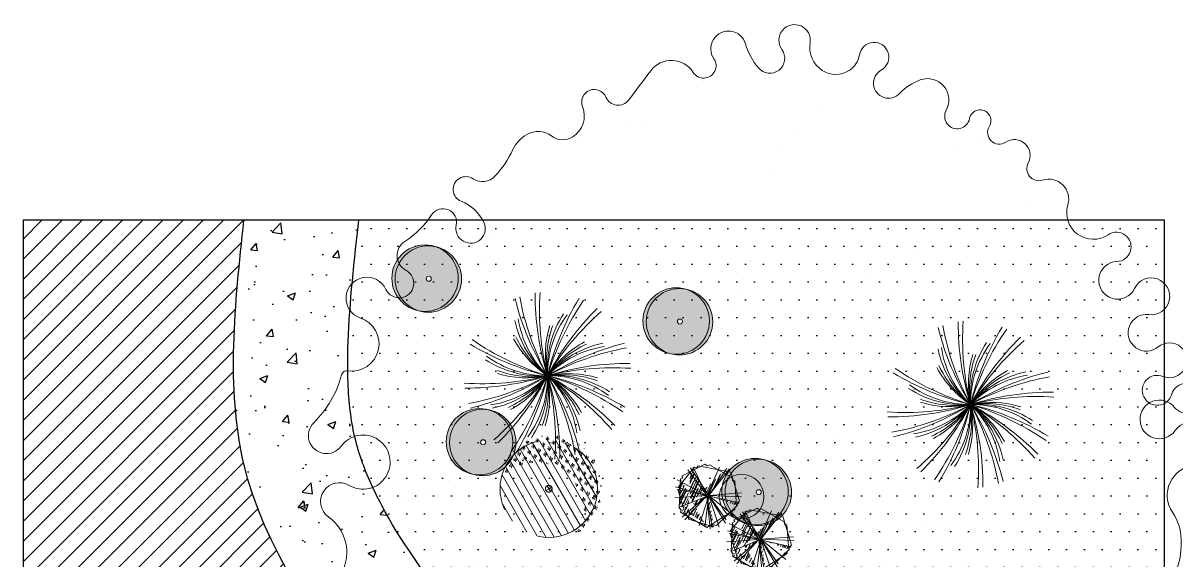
# Model space of a CAD drawing. Header units: metres. Extents: x 16.9 to 32.2, y 6.4 to 18.1.
# Drawn here: x 16.91 to 27.02, y 13.38 to 18.1 of the extents above; entities that cross this region are included whole.
import ezdxf

# ---------------------------------------------------------------- set-up
doc = ezdxf.new("R2010")
doc.units = ezdxf.units.M
doc.header["$MEASUREMENT"] = 0
doc.linetypes.add('ARBOLADO$0$DASHED2', pattern=[0.375, 0.25, -0.125])
doc.layers.add('AG-TRANSPORT', color=8, linetype='Continuous')
doc.layers.add('vegetacion Canteros', color=253, linetype='Continuous')
doc.layers.add('Bloques vegetacion', color=7, linetype='Continuous', lineweight=5)

# ---------------------------------------------------------------- blocks, each defined once
blk = doc.blocks.new('Dietes')
at = {"lineweight": 5, "true_color": 0x7aafdf, "transparency": 33554470}
h = blk.add_hatch(color=143, dxfattribs=at)
h.dxf.hatch_style = 1
h.paths.add_polyline_path([(3736.323698699305, 1738.947054372236, 0.1926021917115837), (3736.193881286404, 1739.271561991844, 0.6407423781386092), (3735.417209508052, 1738.914313448745, 0.1926021917115836), (3735.547026920954, 1738.589805829137, 0.6407423781386095)])
h.paths.add_polyline_path([(3735.810767306868, 1738.947054372236, -1), (3735.881830401901, 1738.947054372236, -1)], flags=16)
h.paths.add_polyline_path([(3736.358206198296, 1738.914313448745, 0.2189604088053874), (3736.193881286404, 1739.271561991844, -0.1926021917116814), (3736.323698699305, 1738.947054372236, -0.6407423781389386), (3735.547026920954, 1738.589805829137, 0.6770051354087031)])
h.paths.add_polyline_path([(3736.193881286404, 1739.271561991844, 0.677005135408815), (3735.382702009061, 1738.947054372236, 0.2189604088053879), (3735.547026920954, 1738.589805829137, -0.1926021917116821), (3735.417209508052, 1738.914313448745, -0.6407423781390229)])
at = {"layer": 'Bloques vegetacion', "color": 253, "lineweight": 5, "true_color": 0x9898cc}
for centre, radius in [((3735.853200354183, 1738.947054372236), 0.4704983451217939), ((3735.887707853174, 1738.914313448745), 0.4704983451217939), ((3735.846298854385, 1738.947054372236), 0.03553154751683017)]:
    blk.add_circle(centre, radius, dxfattribs=at)
blk = doc.blocks.new('Festuca')
at = {"lineweight": 5, "true_color": 0x136734, "transparency": 33554495}
h = blk.add_hatch(dxfattribs=at)
h.set_pattern_fill('AR-RROOF', color=116, scale=0.06870370645703062, angle=35)
h.set_pattern_definition([(35, (0, 0), (0.08440649239418441, 0.1429738012447178), [1.030555596855459, -0.1374074129140612, 0.3435185322851531, -0.06870370645703061]), (35, (0.05514736596382891, 0.08055047085851726), (-0.108689861655771, 0.03544395240696292), [0.2061111193710919, -0.0226722231308201, 0.4122222387421837, -0.05152777984277297]), (35, (-0.005356412249418456, 0.06754037791219732), (0.2662470901252383, 0.2426222846597263), [0.5496296516562449, -0.09618518903984286, 0.2748148258281224, -0.06870370645703061])])
edge = h.paths.add_edge_path()
edge.add_line((19.82957446029832, 10.20932706005783), (19.35847255311046, 10.64672739604248))
edge.add_line((19.95705041231622, 10.81034899288625), (19.41475574045717, 10.674096550787))
edge.add_line((19.7967161266688, 10.22551085723194), (19.83717446065339, 9.583935309001845))
edge.add_line((20.35096012484109, 10.38523661625618), (20.38253798603773, 10.34533428296686))
edge.add_line((20.36783285417368, 10.43325476936229), (20.35096012484109, 10.38523661625618))
edge.add_line((20.26346432178343, 9.84997040888652), (20.38253798603773, 10.34533428296686))
edge.add_line((19.7967161266688, 10.22551085723194), (20.1702626837905, 10.72097144147028))
edge.add_line((19.7967161266688, 10.22551085723194), (20.24909096211013, 10.64061260654762))
edge.add_line((19.7967161266688, 10.22551085723194), (20.39740989730672, 10.1491172755068))
edge.add_line((20.36783285417368, 10.43325476936229), (20.01962600391471, 10.80266903154438))
edge.add_line((19.7967161266688, 10.22551085723194), (19.19008871497545, 9.977884237477838))
edge.add_line((19.7967161266688, 10.22551085723194), (19.25451096882807, 10.56706763586044))
edge.add_line((19.7967161266688, 10.22551085723194), (19.22209919398802, 10.5017365024255))
edge.add_line((19.7967161266688, 10.22551085723194), (19.57258080861675, 10.80793943069489))
edge.add_line((19.7967161266688, 10.22551085723194), (19.74237046065855, 10.81069023546411))
edge.add_line((19.7967161266688, 10.22551085723194), (19.78443885866454, 10.86134095763759))
edge.add_line((19.7967161266688, 10.22551085723194), (19.92604848468136, 10.86578465447201))
edge.add_line((19.7967161266688, 10.22551085723194), (19.23059474518641, 9.944935254978418))
edge.add_line((20.43803239012232, 10.2386312218166), (20.1422628027226, 10.75091915636767))
edge.add_line((20.11599838801749, 9.67481414000872), (20.41544229129249, 10.14702340283202))
edge.add_line((19.82957446029832, 10.20932706005783), (19.89983927034928, 9.592819900862196))
edge.add_line((19.82957446029832, 10.20932706005783), (19.7873427575837, 9.596816703156492))
edge.add_line((19.82957446029832, 10.20932706005783), (19.34136142387979, 9.85111341363563))
edge.add_line((19.82957446029832, 10.20932706005783), (20.09898359370163, 10.80659959271566))
edge.add_line((19.82957446029832, 10.20932706005783), (20.45795305247157, 10.334976616821))
edge.add_line((19.82957446029832, 10.20932706005783), (20.43647314153486, 10.40467090331822))
edge.add_line((19.82957446029832, 10.20932706005783), (20.3931492362417, 9.941291323811583))
edge.add_line((19.82957446029832, 10.20932706005783), (20.27191513145499, 9.82238638403237))
edge.add_line((19.82957446029832, 10.20932706005783), (20.27628392269708, 9.756688899829669))
edge.add_line((19.82957446029832, 10.20932706005783), (20.17665108680876, 9.655959903830308))
edge.add_line((19.82957446029832, 10.20932706005783), (20.04692209638733, 10.80260279042113))
at = {"layer": 'Bloques vegetacion', "color": 116, "lineweight": 5, "true_color": 0x136734}
for p, q in [((19.95705041231622, 10.81034899288625), (19.41475574045717, 10.674096550787)), ((19.7967161266688, 10.22551085723194), (19.57258080861675, 10.80793943069489)), ((19.7967161266688, 10.22551085723194), (19.74237046065855, 10.81069023546411)), ((19.7967161266688, 10.22551085723194), (19.78443885866454, 10.86134095763759)), ((19.7967161266688, 10.22551085723194), (19.92604848468136, 10.86578465447201)), ((19.82957446029832, 10.20932706005783), (20.09898359370163, 10.80659959271566)), ((19.82957446029832, 10.20932706005783), (20.04692209638733, 10.80260279042113)), ((19.95705041231622, 10.81034899288625), (19.99536321248752, 10.77110083705816)), ((19.99536321248752, 10.77110083705816), (20.01962600391471, 10.80266903154438)), ((20.36783285417368, 10.43325476936229), (20.01962600391471, 10.80266903154438)), ((19.33529649173897, 10.62321892449177), (19.19704270179682, 10.04806288802524)), ((19.43004517018335, 10.67882868429501), (19.21580305247153, 10.23345263367423)), ((19.7967161266688, 10.22551085723194), (19.25451096882807, 10.56706763586044)), ((19.33529649173897, 10.62321892449177), (19.37854540906346, 10.6245319505631)), ((19.82957446029832, 10.20932706005783), (19.35847255311046, 10.64672739604248)), ((19.37854540906346, 10.6245319505631), (19.41475574045717, 10.674096550787)), ((19.43004517018335, 10.67882868429501), (19.47590996368535, 10.68442345223821)), ((19.47590996368535, 10.68442345223821), (19.49232873458959, 10.7207973970792)), ((20.1422628027226, 10.75091915636767), (19.49232873458959, 10.7207973970792)), ((19.7967161266688, 10.22551085723194), (20.1702626837905, 10.72097144147028)), ((19.7967161266688, 10.22551085723194), (20.24909096211013, 10.64061260654762)), ((20.43803239012232, 10.2386312218166), (20.1422628027226, 10.75091915636767)), ((19.7967161266688, 10.22551085723194), (19.22209919398802, 10.5017365024255)), ((19.82957446029832, 10.20932706005783), (20.43647314153486, 10.40467090331822)), ((19.82957446029832, 10.20932706005783), (20.45795305247157, 10.334976616821)), ((20.26346432178343, 9.84997040888652), (20.38253798603773, 10.34533428296686)), ((20.36783285417368, 10.43325476936229), (20.35096012484109, 10.38523661625618)), ((20.35096012484109, 10.38523661625618), (20.38253798603773, 10.34533428296686)), ((19.7967161266688, 10.22551085723194), (19.19008871497545, 9.977884237477838)), ((19.25330936645787, 10.21575049708485), (19.21580305247153, 10.23345263367423)), ((19.7967161266688, 10.22551085723194), (19.23059474518641, 9.944935254978418)), ((19.23251606350595, 10.16027834136185), (19.25330936645787, 10.21575049708485)), ((19.23251606350595, 10.16027834136185), (19.48725313764453, 9.719060789215519)), ((19.82957446029832, 10.20932706005783), (19.34136142387979, 9.85111341363563)), ((19.82957446029832, 10.20932706005783), (19.7873427575837, 9.596816703156492)), ((19.7967161266688, 10.22551085723194), (20.39740989730672, 10.1491172755068)), ((19.7967161266688, 10.22551085723194), (19.83717446065339, 9.583935309001845)), ((19.82957446029832, 10.20932706005783), (20.17665108680876, 9.655959903830308)), ((19.82957446029832, 10.20932706005783), (20.27628392269708, 9.756688899829669)), ((19.82957446029832, 10.20932706005783), (20.27191513145499, 9.82238638403237)), ((19.82957446029832, 10.20932706005783), (20.3931492362417, 9.941291323811583)), ((19.82957446029832, 10.20932706005783), (19.89983927034928, 9.592819900862196)), ((20.11599838801749, 9.67481414000872), (20.41544229129249, 10.14702340283202)), ((20.43803239012232, 10.2386312218166), (20.40757320115426, 10.20789963066704)), ((20.40757320115426, 10.20789963066704), (20.41544229129249, 10.14702340283202)), ((19.19704270179682, 10.04806288802524), (19.68910299940126, 9.622388979000561)), ((19.53762788708309, 9.711867588348468), (19.48725313764453, 9.719060789215519)), ((19.55845541553617, 9.665427884630617), (19.53762788708309, 9.711867588348468)), ((19.55845541553617, 9.665427884630617), (20.06533166807003, 9.637296544671472)), ((19.76316775827172, 9.609938005492268), (20.22519949508205, 9.785397931539592)), ((20.06119002963578, 9.676895544432227), (20.06533166807003, 9.637296544671472)), ((20.11599838801749, 9.67481414000872), (20.06119002963578, 9.676895544432227)), ((20.26346432178343, 9.84997040888652), (20.21018959320418, 9.824060472510155)), ((20.21018959320418, 9.824060472510155), (20.22519949508205, 9.785397931539592)), ((19.72605516581825, 9.637461380878676), (19.68910299940126, 9.622388979000561)), ((19.76316775827172, 9.609938005492268), (19.72605516581825, 9.637461380878676))]:
    blk.add_line(p, q, dxfattribs=at)
blk = doc.blocks.new('Pennisetum rupelli')
at = {"layer": 'Bloques vegetacion', "color": 52, "true_color": 0xd8ce18}
for centre, radius, start, end in [((1.627596562945965, 1.13993558205817), 1.643127649430273, 194.6661985691621, 212.4296322772495), ((1.884310924998194, 0.3100914392778379), 1.643127649430273, 164.0123130231918, 181.7779287418462), ((1.846332945672229, -0.09849113330868643), 1.643127649430273, 149.6661985691683, 167.4336630200097), ((1.365539541918323, 1.455701576523393), 1.643127649430273, 209.0123130231914, 226.7757307391921), ((0.8210281038873548, 0.4583984153579712), 0.6131089858007273, 162.0779112007102, 198.977006411659), ((1.441068991217618, -0.8668040202266295), 1.643127649430273, 119.0123130231972, 136.7846791386668), ((0.508816180302303, 0.808715951883497), 0.6131089858007273, 207.0779112006953, 243.9776198557763), ((0.7996523477523415, 0.5378589738763184), 0.6244822469409063, 178.4075830641727, 206.5317939054181), ((0.8351555242252848, 0.06122138325977133), 0.6244822469409063, 133.4075830641701, 161.5441361373651), ((0.7940833665765806, -0.01008065862179524), 0.6131089858007273, 117.0779112007011, 153.9916267798686), ((0.5972266549894225, 1.860965530979145), 1.643127649430273, 239.6661985691626, 257.4317377179881), ((1.125302996751254, -1.128861041265229), 1.643127649430273, 104.6661985691668, 122.4409547854333), ((0.4375141384211931, 0.8497881095322012), 0.6244822469409063, 223.4075830641885, 251.5352115472062), ((0.1886440824145403, 1.898943510304425), 1.643127649430273, 254.0123130231774, 271.7796810729657), ((0.5232263885694021, -0.3009168260716054), 0.6244822469409063, 88.40758306418553, 116.5635243043836), ((0.4437658300512831, -0.3222925822070752), 0.6131089858007273, 72.07791120072463, 109.0113259335553), ((-0.6412000603776625, 1.642229148252882), 1.643127649430273, 284.6661985691668, 302.4384512444093), ((-0.9569660548312435, 1.380172127223869), 1.643127649430273, 299.0123130231971, 316.7869596678177), ((0.04033710632230838, 0.8356606891942711), 0.6131089858007273, 252.0779112007246, 288.9930255477828), ((-0.03912345219581054, 0.814284933059258), 0.6244822469409063, 268.4075830641855, 296.5519040183108), ((-0.3099804302025325, 0.5234487656092196), 0.6131089858007273, 297.0779112007011, 334.0126052024651), ((-1.362230009298181, 0.6118592402963391), 1.643127649430273, 329.6661985691683, 347.4453225658502), ((-0.3510525878516933, 0.4521467237278812), 0.6244822469409063, 313.4075830641701, 341.5706011621616), ((-1.400207988612275, 0.2032766677196305), 1.643127649430273, 344.0123130231918, 1.792990954522637), ((-0.3369251675133068, 0.05496969162922477), 0.6131089858007273, 342.0779112007102, 19.0249743081211), ((-0.3155494113787501, -0.0244908668891224), 0.6244822469409063, 358.4075830641727, 26.5808415168222), ((-0.8814366055314914, -0.9423334695261534), 1.643127649430273, 29.01231302319145, 46.79475158735116), ((-0.02471324392871162, -0.2953478448956161), 0.6131089858007273, 27.07791120069531, 64.02447962576606), ((0.04658879795285494, -0.3364200025447769), 0.6244822469409063, 43.40758306418848, 71.57811125629416), ((-0.1131237186158311, -1.347597423991493), 1.643127649430273, 59.66619856917722, 77.44693800044448), ((0.2954588539722911, -1.385575403306729), 1.643127649430273, 74.01231302317746, 91.79151832812228)]:
    blk.add_arc(centre, radius, start, end, dxfattribs=at)
at = {"layer": 'Bloques vegetacion', "color": 67, "true_color": 0x6b7c41}
for centre, radius, start, end in [((1.677547093226283, 1.056196894458058), 1.643127649430273, 191.2657053204391, 209.0292411574515), ((1.884587284610722, 0.2125868399055663), 1.643127649430273, 160.6118197744687, 178.377834516504), ((1.822441110549159, -0.1930236858263495), 1.643127649430273, 146.2657053204441, 164.0336643334828), ((1.434681121070442, 1.386950828824824), 1.643127649430273, 205.6118197744643, 223.3751803844509), ((0.8319733905642318, 0.4237012801587122), 0.6131089858007273, 158.6774179519898, 195.5771652776961), ((0.5410902463035144, 0.7919208586863608), 0.6131089858007273, 203.6774179519764, 240.5764794560368), ((0.8153484707773863, 0.5042898361235028), 0.6244822469409063, 175.0070898154466, 203.1317351391139), ((0.8225173943524906, 0.02638558330368279), 0.6244822469409063, 130.0070898154505, 158.1450187722044), ((0.7772882734618511, -0.04235472462323478), 0.6131089858007273, 113.6774179519823, 150.5926083003137), ((1.372318243602598, -0.9359455993787489), 1.643127649430273, 115.6118197744789, 133.3847582762856), ((0.6917592075070859, 1.837073695773212), 1.643127649430273, 236.2657053204404, 254.0308786296804), ((0.4723499383770534, 0.8371499795765436), 0.6244822469409063, 220.0070898154546, 248.1338911305985), ((1.041564309233777, -1.178811571545775), 1.643127649430273, 101.2657053204392, 119.0410113780551), ((0.2861486817865834, 1.899219869833634), 1.643127649430273, 250.6118197744564, 268.3787167748317), ((0.4896572508994498, -0.3166129490971066), 0.6244822469409063, 85.00708981545958, 113.1644285546084), ((-0.5574613727775507, 1.692179678450792), 1.643127649430273, 281.2657053204392, 299.037385684164), ((-0.888215307133131, 1.449313706292213), 1.643127649430273, 295.6118197744788, 313.3859065742579), ((0.07503424152156735, 0.8466059757885129), 0.6131089858007273, 248.6774179519922, 285.5910582559885), ((-0.005554314442766634, 0.8299810560016675), 0.6244822469409063, 265.0070898154596, 293.1499193824861), ((-0.2931853370056245, 0.5557228315275674), 0.6131089858007273, 293.6774179519824, 330.6107704222687), ((-1.338338174092476, 0.706391792731367), 1.643127649430273, 326.2657053204441, 344.0444017649698), ((-0.3384144578967204, 0.4869825236011063), 0.6244822469409063, 310.0070898154505, 338.1688927321474), ((-1.400484348141712, 0.3007812670083538), 1.643127649430273, 340.6118197744686, 358.3921680940664), ((-0.3478704541080052, 0.08966682674562038), 0.6131089858007273, 338.6774179519899, 15.62396318921025), ((-0.3312455343211597, 0.009078270780829845), 0.6244822469409063, 355.0070898154466, 23.18000705766892), ((-0.9505781846000626, -0.8735827219111324), 1.643127649430273, 25.61181977446429, 43.39430299970739), ((-0.0569873098472878, -0.278552751781115), 0.6131089858007273, 23.67741795197638, 60.62450102006375), ((0.01175299807962977, -0.3237818726722109), 0.6244822469409063, 40.00708981545463, 68.17828509202376), ((-0.2076562710508591, -1.323705588868652), 1.643127649430273, 56.26570532045489, 74.04674374412775), ((0.4090686949346592, -0.3332378688839521), 0.6131089858007273, 68.6774179519922, 105.6121717562081), ((0.1979542546833395, -1.385851762919714), 1.643127649430273, 70.61181977445638, 88.39142662156992)]:
    blk.add_arc(centre, radius, start, end, dxfattribs=at)
blk = doc.blocks.new('Panicum')
at = {"layer": 'Bloques vegetacion', "lineweight": 5, "true_color": 0x5e762d}
h = blk.add_hatch(dxfattribs=at)
h.set_pattern_fill('GOST_GLASS', color=77, scale=0.0242217934268993, angle=25)
h.set_pattern_definition([(69.99999999999994, (3942.367858865039, 1755.615188993603), (0.1862722908295845, 0.08686019571591035), [0.1211089671344966, -0.1695525539882951]), (69.99999999999994, (3942.414426928911, 1755.636904037913), (0.1862722908295845, 0.08686019571591035), [0.0484435868537986, -0.2422179342689931]), (69.99999999999994, (3942.346143817875, 1755.661757057476), (0.1862722908295845, 0.08686019571591035), [0.0484435868537986, -0.2422179342689931])])
edge = h.paths.add_edge_path()
edge.add_arc((3942.371211576842, 1757.141910168416), 0.01328897156895428, 255.386764281719, 284.3615905254169, ccw=False)
edge.add_arc((3942.378044658068, 1755.608340151533), 1.520745043098571, 90.38376406029795, 180.5561672989142)
edge.add_arc((3942.293857761888, 1755.551688383225), 1.437097166300651, 178.3296384564556, 322.8140084693816)
edge.add_arc((3942.986322692375, 1755.940741778142), 1.336548460761641, 117.24248925186251, 289.78627328346886, ccw=False)
h = blk.add_hatch(dxfattribs=at)
h.set_pattern_fill('ANSI31', color=77, scale=0.063741561649735, angle=45)
h.set_pattern_definition([(90, (3942.367858865039, 1755.615188993603), (-0.2023794582379087, 5.10341461796392e-17), [])])
edge = h.paths.add_edge_path()
edge.add_arc((3942.367858865039, 1755.615188993603), 1.394346661090072, 0, 360)
at = {"layer": 'Bloques vegetacion', "linetype": 'ARBOLADO$0$DASHED2', "lineweight": 5, "ltscale": 10, "true_color": 0x5e762d}
h = blk.add_hatch(color=77, dxfattribs=at)
h.dxf.hatch_style = 1
edge = h.paths.add_edge_path()
edge.add_arc((3942.367858865039, 1755.615188993603), 0.09686213419674858, -2.544443745170813e-14, 360)
at = {"layer": 'Bloques vegetacion', "color": 77, "linetype": 'ARBOLADO$0$DASHED2', "lineweight": 5, "ltscale": 10, "true_color": 0x5e762d}
for points in [[(3942.367858863897, 1755.712051127687), (3942.367858865039, 1755.518326858663)], [(3942.464720997696, 1755.615188993032), (3942.270996730099, 1755.615188993318)]]:
    blk.add_lwpolyline(points, dxfattribs=at)
for radius in [1.394346661090072, 0.09686213419674858]:
    blk.add_circle((3942.367858865039, 1755.615188993603), radius, dxfattribs=at)
blk = doc.blocks.new('Acer palmatum')
at = {"layer": 'AG-TRANSPORT', "color": 252, "lineweight": 5, "true_color": 0x939598}
for p, q in [((0.5668387818861191, 4.040751866517077), (0.5668387818861191, 4.040751866517077)), ((-0.6832363241046409, 3.803565106158914), (-0.6832363241046409, 3.803565106158914)), ((-0.3965652340856849, 3.581991491637133), (-0.3965652340856849, 3.581991491637133)), ((0.6929432372679116, 3.437588379888478), (0.6929432372679116, 3.437588379888478)), ((-1.014646525408121, 3.282485244032991), (-1.014646525408121, 3.282485244032991)), ((-0.8281248249877358, 3.280427563162032), (-0.8281248249877358, 3.280427563162032)), ((0.4416817360008274, 3.188373718651459), (0.4416817360008274, 3.188373718651459)), ((-1.410369303388933, 3.090728195262031), (-1.410369303388933, 3.090728195262031)), ((0.3252842928156774, 3.082366452560393), (0.3252842928156774, 3.082366452560393)), ((1.861860126580119, 3.085418760975131), (1.861860126580119, 3.085418760975131)), ((2.086254434837397, 3.109826903160545), (2.086254434837397, 3.109826903160545)), ((0.274107494283772, 2.879318695366152), (0.274107494283772, 2.879318695366152)), ((-2.443017314500828, 2.590333610850205), (-2.443017314500828, 2.590333610850205)), ((2.505122016222632, 2.553165856760337), (2.505122016222632, 2.553165856760337)), ((2.141262959911185, 2.422524526806569), (2.141262959911185, 2.422524526806569)), ((-2.182084941195296, 2.312061402317465), (-2.182084941195296, 2.312061402317465)), ((1.523181668588713, 2.123018279202405), (1.523181668588713, 2.123018279202405)), ((-2.762573786596217, 2.104714197729955), (-2.762573786596217, 2.104714197729955)), ((-2.233261739727169, 2.109013645123248), (-2.233261739727169, 2.109013645123248)), ((0.07620433417831052, 2.061839396356916), (0.07620433417831052, 2.061839396356916)), ((-1.488423225360485, 2.007448377659411), (-1.488423225360485, 2.007448377659411)), ((-1.342395396016929, 2.001759240053627), (-1.342395396016929, 2.001759240053627)), ((1.127458890607898, 1.931261230431446), (1.127458890607898, 1.931261230431446)), ((0.01512806556626245, 1.903346412863034), (0.01512806556626245, 1.903346412863034)), ((-0.002247217788308831, 1.782860806517434), (-0.002247217788308831, 1.782860806517434)), ((1.284934626554801, 1.811292568352428), (1.284934626554801, 1.811292568352428)), ((-0.0951120277910178, 1.679686900931504), (-0.0951120277910178, 1.679686900931504)), ((2.705113017134121, 1.708337610676121), (2.705113017134121, 1.708337610676121)), ((2.263567527152194, 1.594780442803653), (2.263567527152194, 1.594780442803653)), ((0.09481087949603406, 1.430866646019648), (0.09481087949603406, 1.430866646019648)), ((2.212390728620349, 1.391732685609462), (2.212390728620349, 1.391732685609462)), ((2.845695093120376, 1.368101193358576), (2.845695093120376, 1.368101193358576)), ((1.281067533581556, 1.313710174661036), (1.281067533581556, 1.313710174661036)), ((-0.5232704118264273, 1.13136039841547), (-0.5232704118264273, 1.13136039841547)), ((-2.50961645179925, 1.012555756274526), (-2.50961645179925, 1.012555756274526)), ((-0.9189931898072459, 0.9396033496445177), (-0.9189931898072459, 0.9396033496445177)), ((2.674378731151076, 0.9859486979331855), (2.674378731151076, 0.9859486979331855)), ((-3.189127457030846, 0.8196868919415436), (-3.189127457030846, 0.8196868919415436)), ((-0.2438017068587506, 0.8244753925607498), (-0.2438017068587506, 0.8244753925607498)), ((-1.919320896042269, 0.7276330474309525), (-1.919320896042269, 0.7276330474309525)), ((-2.105162128450061, 0.6316993941278852), (-2.105162128450061, 0.6316993941278852)), ((-0.4991425054629808, 0.6246780897546245), (-0.4991425054629808, 0.6246780897546245)), ((-0.294978505390592, 0.6214276353665547), (-0.294978505390592, 0.6214276353665547)), ((4.050558292523647, 0.6199719716627285), (4.050558292523647, 0.6199719716627285)), ((-3.669789687988882, 0.577308375430345), (-3.669789687988882, 0.577308375430345)), ((0.8583809561201612, 0.5262652625640314), (0.8583809561201612, 0.5262652625640314)), ((-1.951641200919148, 0.4392087652327028), (-1.951641200919148, 0.4392087652327028)), ((2.128187517108739, 0.4342114180534402), (2.128187517108739, 0.4342114180534402)), ((3.548365907688058, 0.3312564603771371), (3.548365907688058, 0.3312564603771371)), ((-2.276478490419386, 0.2495468987024623), (-2.276478490419386, 0.2495468987024623)), ((1.936036016548236, 0.2952747967607152), (1.936036016548236, 0.2952747967607152)), ((2.632639073492868, 0.2713996811890631), (2.632639073492868, 0.2713996811890631)), ((-2.569722492241571, 0.1397025176285425), (-2.569722492241571, 0.1397025176285425)), ((-2.751170940869692, 0.05417034231784257), (-2.751170940869692, 0.05417034231784257)), ((-2.965445270222396, -0.05205453114239944), (-2.965445270222396, -0.05205453114239944)), ((0.6643286304919798, -0.06203880887048996), (0.6643286304919798, -0.06203880887048996)), ((2.014557782170407, -0.02810656641511144), (2.014557782170407, -0.02810656641511144)), ((-2.802347739401593, -0.1488774148763987), (-2.802347739401593, -0.1488774148763987)), ((-0.9002989290468335, -0.1164298275679734), (-0.9002989290468335, -0.1164298275679734)), ((1.618835004189574, -0.2198636151860498), (1.618835004189574, -0.2198636151860498)), ((-0.5713332174627368, -0.4750302534822168), (-0.5713332174627368, -0.4750302534822168)), ((0.4930122685226586, -0.4441913042959129), (0.4930122685226586, -0.4441913042959129)), ((-2.345874566476834, -0.5573942583574727), (-2.345874566476834, -0.5573942583574727)), ((-1.07606800548826, -0.6494481028680639), (-1.07606800548826, -0.6494481028680639)), ((1.694481527477798, -0.6631106171959686), (1.694481527477798, -0.6631106171959686)), ((0.3441103850910601, -0.752403060544367), (0.3441103850910601, -0.752403060544367)), ((0.5861869930776926, -0.7202581995978896), (0.5861869930776926, -0.7202581995978896)), ((3.43381938943401, -0.7557770118688509), (3.43381938943401, -0.7557770118688509)), ((1.643304728945925, -0.8661583743901851), (1.643304728945925, -0.8661583743901851)), ((1.701633846674241, -0.8508158877349459), (1.701633846674241, -0.8508158877349459)), ((1.869191829895232, -0.810168030566313), (1.869191829895232, -0.810168030566313)), ((2.971440407662772, -0.9428697322455442), (2.971440407662772, -0.9428697322455442)), ((-0.03189429824475098, -1.019764447202025), (-0.03189429824475098, -1.019764447202025)), ((-0.427617076225566, -1.211521495972985), (-0.427617076225566, -1.211521495972985)), ((3.262503027464717, -1.137929507294249), (3.262503027464717, -1.137929507294249)), ((-3.078702451473678, -1.24533530372512), (-3.078702451473678, -1.24533530372512)), ((-1.517037832136435, -1.492178811099532), (-1.517037832136435, -1.492178811099532)), ((-0.812887706533175, -1.433415667438901), (-0.812887706533175, -1.433415667438901)), ((-1.460265087337458, -1.711916080384807), (-1.460265087337458, -1.711916080384807)), ((-0.86406450506502, -1.636463424633092), (-0.86406450506502, -1.636463424633092)), ((-2.860145137505992, -1.836062581465864), (-2.860145137505992, -1.836062581465864)), ((-1.688354194105752, -1.874331306524965), (-1.688354194105752, -1.874331306524965)), ((3.124015187074548, -1.879725164428439), (3.124015187074548, -1.879725164428439)), ((-2.078346378659891, -2.01142232798896), (-2.078346378659891, -2.01142232798896)), ((-1.502621675922807, -1.93447540865645), (-1.502621675922807, -1.93447540865645)), ((1.366950016873808, -1.962616263238932), (1.366950016873808, -1.962616263238932)), ((-0.2328151149342439, -2.026529253167023), (-0.2328151149342439, -2.026529253167023)), ((-2.474069156640677, -2.203179376759888), (-2.474069156640677, -2.203179376759888)), ((1.187363275645048, -2.129484210843351), (1.187363275645048, -2.129484210843351)), ((1.252452926805631, -2.185917014097875), (1.252452926805631, -2.185917014097875)), ((2.505933895752111, -2.179231412032586), (2.505933895752111, -2.179231412032586)), ((-0.3121746327331749, -2.240308032795429), (-0.3121746327331749, -2.240308032795429)), ((2.544886737228197, -2.227897038033955), (2.544886737228197, -2.227897038033955)), ((2.110211117771268, -2.370988460803567), (2.110211117771268, -2.370988460803567)), ((1.081136564836338, -2.568069509523273), (1.081136564836338, -2.568069509523273)), ((-1.140419217137161, -2.73292131348186), (-1.140419217137161, -2.73292131348186)), ((1.077563106659404, -2.871383045215367), (1.077563106659404, -2.871383045215367)), ((1.12539552780337, -2.921001677195616), (1.12539552780337, -2.921001677195616)), ((2.45731612620887, -2.934046235793748), (2.45731612620887, -2.934046235793748)), ((1.074218729271497, -3.124049434389832), (1.074218729271497, -3.124049434389832)), ((0.4594818153369751, -3.17088929281952), (0.4594818153369751, -3.17088929281952)), ((-0.6593687853688692, -3.311556558955434), (-0.6593687853688692, -3.311556558955434)), ((0.0637590373561423, -3.362646341590455), (0.0637590373561423, -3.362646341590455)), ((0.6104377756197117, -3.403610403466033), (0.6104377756197117, -3.403610403466033))]:
    blk.add_line(p, q, dxfattribs=at)
blk.add_circle((0, 0), 0.1950569797543985, dxfattribs=at)
for centre, radius, start, end in [((-0.1144869189519255, 3.925050536024678), 0.155177344186987, 16.1863941620964, 214.2537729548907), ((0.4640095032232949, 3.999311726838272), 0.1375347003202302, 350.6230697383948, 216.1021727494167), ((0.5887825724224705, 4.129188124179297), 0.5771204998598205, 196.1863941621023, 220.1364464968819), ((0.8368925880403815, 3.937735575666899), 0.2403983854711687, 170.6230697384068, 237.1675266061296), ((1.160091328202803, 3.851733837554733), 0.1297253431437757, 299.3077392705837, 170.9853761996819), ((0.2473895908912347, 3.841337186824425), 0.1305700212184203, 220.1364464968839, 36.10217274942877), ((0.8348306649530883, 3.903335169055218), 0.1996030590177523, 302.1368870860082, 350.985376199705), ((-0.6150478946928359, 3.59691679716553), 0.2266644693316222, 32.45348956816248, 143.1551411645825), ((-0.3323295970069111, 3.776705739742876), 0.108378363332391, 212.4534895681513, 34.25377295489643), ((-53.6009481967465, 43.30017363916931), 65.98401619988738, 322.8753586648958, 323.1551411645806), ((0.8248979386751145, 3.919146669334005), 0.2182755680183899, 237.1675266061184, 302.1368870859861), ((1.28825591966465, 3.623419489357509), 0.132102088759945, 119.3077392705764, 316.9227350168648), ((1.722119141852605, 3.217740260853276), 0.4618784934202377, 109.7845275061992, 136.9227350168643), ((1.629029776756532, 3.476525167556737), 0.1868598434498985, 331.1667124672192, 109.7845275062029), ((-1.290557212551487, 3.45823241180517), 0.1105182575724643, 22.60499867331047, 201.4729337326157), ((-1.082153815827457, 3.545003706062651), 0.1152276909475903, 202.604998673303, 322.8753586648824), ((-1.596694045537113, 3.337808932574884), 0.2184522196141711, 302.5779508805879, 21.47293373262443), ((1.88887633354328, 3.333476660245356), 0.109759624080368, 151.1667124672355, 349.2567263881534), ((2.089846681313016, 3.295345690871606), 0.09479611773118415, 328.5026187540276, 169.2567263881478), ((2.258010136059255, 3.192305565335072), 0.1024251158689831, 148.5026187540259, 303.2518404581573), ((-1.733409096360596, 2.916375146947125), 0.2974634133515549, 119.9131655797816, 154.8781646906382), ((-1.783672964361095, 3.003740231234822), 0.1966709812002784, 53.03067985213415, 119.9131655797622), ((-1.567088914888604, 3.29147740742776), 0.1634697316459522, 233.0306798521417, 302.5779508805911), ((-2.827596609655682, 3.429438616321988), 0.9110399742555593, 317.0863010651839, 334.878164690625), ((2.389993222054049, 2.991012006049903), 0.138279333608803, 331.5163325765018, 123.2518404581676), ((2.604483766474338, 2.874632297011317), 0.1057502349307839, 151.5163325765392, 287.8659135681044), ((-2.414845056908366, 2.692714832264411), 0.112183746568001, 56.47117291804935, 248.3661908388994), ((-2.270112109498911, 2.911143606697181), 0.1498444113960481, 236.47117291803, 317.0863010651672), ((2.690650289718477, 2.607311964366122), 0.175114198512692, 343.0207832139186, 107.8659135680811), ((-2.594266807681169, 2.240327319493169), 0.3744851617893429, 26.40198219578351, 68.36619083888864), ((3.080774747524138, 2.488193670173693), 0.2327905214765166, 163.0207832139262, 304.1202378195568), ((-3.370426328163774, 2.896612115184801), 0.7818478456225364, 302.4273968803719, 326.909195759826), ((-2.615603406879753, 2.404721854192218), 0.119103691006993, 347.1554917874205, 146.9091957598256), ((-2.374061711356699, 2.349647574205111), 0.1286372361573661, 167.1554917874452, 26.40198219578623), ((-2.872880843607145, 2.113433892204515), 0.1460097071048452, 122.4273968803773, 242.3740602926366), ((3.283487616048987, 2.189015696857389), 0.1285956525578846, 272.0892765339112, 124.1202378195383), ((3.294186700781349, 1.895736821285379), 0.1648783143810878, 92.08927653394092, 334.6179859891282), ((-3.282003379110463, 1.739478964019078), 0.183225342216614, 24.95155771475079, 251.6307926804692), ((-2.999900461475317, 1.870735454987326), 0.1279182300447443, 204.9515577147505, 62.37406029263643), ((3.588982789242628, 1.755870735804692), 0.1614148906351373, 262.566064769567, 154.6179859891321), ((-3.414930147810995, 1.339168179700746), 0.2385782256662709, 261.4058030592043, 71.63079268047355), ((3.547265100988206, 1.436145087270805), 0.161020925991532, 82.56606476955064, 309.949569113438), ((3.748812179883455, 1.195520826987504), 0.1528600381463136, 247.8883189155937, 129.9495691134348), ((-4.389091237640375, 1.299462303963438), 0.9141142963741138, 314.5555915990305, 345.3014594638479), ((-3.457849746486382, 1.055181025615383), 0.04863388347255584, 81.40580305923672, 165.3014594638918), ((3.641775283061147, 0.9320748302442823), 0.1315001040701837, 67.88831891559414, 344.5749661571085), ((3.892555862377741, 0.8628804509099908), 0.1286513154797082, 218.5464434186815, 164.5749661571088), ((3.659611849352505, 0.6772799239070117), 0.1691917116807095, 38.54644341869832, 324.1721670675533), ((-3.636624374609436, 0.5352311035915633), 0.158385450750083, 134.5555915990455, 324.0294664586182), ((3.951511603162835, 0.4665395502992347), 0.1908318588572016, 275.3854896560456, 144.1721670675549), ((-3.31628922436731, 0.3027456063412686), 0.2374227286908563, 239.0919431172164, 144.0294664586008), ((3.994349397621093, 0.01213475816072318), 0.2655876759487673, 95.38548965605302, 214.2028015369993), ((-3.523115975165446, -0.04272645691714061), 0.1652287972440537, 59.09194311722015, 234.0303201684503), ((-3.851096708542773, -0.4946559404725299), 0.3931721515135307, 5.052058083427017, 54.03032016844835), ((3.406017166481025, -0.387737468005195), 0.44577201608973, 2.006712816509753, 34.202801536992), ((3.089680910301723, -0.3988212810301057), 0.7623023904374532, 330.4828944549623, 2.006712816513619), ((-3.812911975102022, -0.4912802467557462), 0.354838495595911, 318.9988265297723, 5.052058083422318), ((-3.255032286798247, -0.9762577214218204), 0.3843725010453652, 138.9988265297753, 277.3240141292006), ((5.393044096595407, -1.702909408819231), 1.884606715106882, 150.4828944549658, 158.1735932335993), ((3.834714978391219, -1.078788968401373), 0.2059417798710172, 158.1735932335785, 220.6269518929276), ((3.548125874636487, -1.324659480080033), 0.1716633351685753, 252.4953113927322, 40.62695189295041), ((-3.169988510952169, -1.637927760338147), 0.2827404460705592, 59.35864383210455, 97.32401412920801), ((-3.167798941572155, -1.634231492438136), 0.2784443303297458, 287.7616767777062, 59.35864383209697), ((3.456718240627644, -1.614484756641858), 0.1322347505266865, 72.4953113927282, 270.9693067172284), ((3.461595702982933, -1.902764350146626), 0.1560861014252591, 220.7026312529771, 90.96930671723975), ((-3.01304117318498, -2.117355495833202), 0.2288610703241873, 107.7616767777213, 324.6679424014104), ((3.222286018117114, -2.108622273789077), 0.1595824114121323, 40.70263125296083, 237.9084240786183), ((-2.664155721382564, -2.364673346727624), 0.1987920342482123, 267.7953426713092, 144.6679424013848), ((3.051600598057323, -2.380807038781118), 0.1616932629156062, 228.1220757508424, 57.90842407863338), ((2.825974886712892, -2.632466002566865), 0.1762996300176727, 48.1220757508317, 212.8412772382933), ((-2.556454285785158, -2.831697912717647), 0.2822228387277771, 103.7794165897833, 337.7843519777427), ((2.468438718024267, -2.863247064840525), 0.24924943956741, 213.8659852847598, 32.84127723829466), ((-2.106512839990099, -3.015458979732216), 0.2037971550939503, 313.6658581844639, 157.7843519777375), ((2.13493646664713, -3.087064000425841), 0.1523943980902945, 33.86598528476167, 221.0160086367873), ((-1.447605357887834, -3.253059194720365), 0.1840499090295437, 312.2686305102849, 188.1548083451297), ((-1.82773573336047, -3.307530802097084), 0.1999634479870523, 133.6658581844591, 8.154808345114644), ((1.887949483605556, -3.301887694949762), 0.1749460814121649, 205.6912538862688, 41.01600863678429), ((1.57746605040235, -3.451254912322337), 0.1695978605158597, 25.69125388628328, 191.1409207646264), ((-1.202976334074865, -3.522198856384161), 0.1796526023340495, 132.2686305102729, 338.0244849599868), ((-0.8272253066658664, -3.673825371687894), 0.2255380129843147, 72.41568215699874, 158.0244849599993), ((-0.9348392659934319, -4.013389994999592), 0.5817470775053726, 33.15620850911802, 72.41568215699874), ((0.9055950553780718, -3.743253990393143), 0.2180032012871214, 34.31811607113251, 175.5044835326119), ((1.234379019582303, -3.518820412516817), 0.1800788580878638, 214.3181160711263, 11.14092076461603), ((-0.2126433467914843, -3.541586178112961), 0.2809033658033344, 213.1562085091227, 303.5264494521747), ((0.1232653413703702, -4.048580179067564), 0.3272722369518163, 41.32769111827849, 123.5264494521662), ((0.5061827195010551, -3.711851006207596), 0.1826417306245109, 221.3276911182933, 355.5044835326175)]:
    blk.add_arc(centre, radius, start, end, dxfattribs=at)

msp = doc.modelspace()

# ---------------------------------------------------------------- hatches: boundary and pattern name
h = msp.add_hatch()
h.set_pattern_fill('ANSI31', color=256)
h.set_pattern_definition([(45, (0, 0), (-0.08838834764831845, 0.08838834764831845), [])])
edge = h.paths.add_edge_path()
edge.add_spline(control_points=[(21.75307392598916, 6.367661348093861), (21.81031716787154, 7.710761611208127), (21.93780256603591, 10.70195613805914), (18.51316556659576, 13.26721830465146), (18.76627048580537, 15.63311644929976), (18.8448524516798, 16.36766134809386)], knot_values=[0, 0, 0, 0, 3.862144211365944, 8.601312161283, 10.73520416228691, 10.73520416228691, 10.73520416228691, 10.73520416228691], degree=3, periodic=0)
edge.add_line((18.8448524516798, 16.36766134809386), (16.91048623536062, 16.36766134809386))
edge.add_line((16.91048623536062, 16.36766134809386), (16.91048623536062, 6.367661348093861))
edge.add_line((16.91048623536062, 6.367661348093861), (21.75307392598916, 6.367661348093861))
h = msp.add_hatch()
h.set_pattern_fill('AR-CONC', color=256, scale=0.1)
h.set_pattern_definition([(49.99999999999999, (0, 0), (0.7172601826007535, -0.06275213498259512), [0.07500000000000001, -0.8250000000000001]), (355, (0, 0), (-0.138751333613, 0.7521921337000119), [0.06, -0.66]), (100.45144446, (0.059771681, -0.005229344), (0.578508846727112, 0.6894399909686295), [0.06374019199999999, -0.7011421119999999]), (46.18420000000001, (0, 0.2), (1.067241330671572, -0.1655192807930765), [0.1125, -1.2375]), (96.63563549, (0.088936745, 0.186206693), (0.9346619456742284, 0.9741186007745505), [0.09561034200000001, -1.05171376]), (351.1841639899999, (0, 0.2), (0.9346619450547732, 0.9741186002699902), [0.09000000000000001, -0.990000001]), (21, (0.1, 0.15), (0.5969070521184617, -0.4026188906653388), [0.07500000000000001, -0.8250000000000001]), (326.0000000000001, (0.1, 0.15), (0.2433153319215817, 0.7251500450468531), [0.06, -0.66]), (71.45144474, (0.149742254, 0.116448426), (0.8402223767299711, 0.3225311528063539), [0.06374019000000002, -0.701142112]), (37.50000000000001, (0, 0), (0.01215985531729067, 0.3328938538313115), [0, -0.652, 0, -0.67, 0, -0.6625000000000001]), (7.499999999999999, (0, 0), (0.2630695374421486, 0.3944117118823602), [0, -0.382, 0, -0.637, 0, -0.2525]), (327.5, (-0.223, 0), (0.533822436172409, -0.02255487173437976), [0, -0.25, 0, -0.78, 0, -1.035]), (317.5, (-0.323, 0), (0.5831861693423862, 0.1001049823323177), [0, -0.325, 0, -0.518, 0, -0.735])])
edge = h.paths.add_edge_path()
edge.add_spline(control_points=[(22.75398146787517, 6.36766134809395), (22.76498600675894, 6.626044939627736), (22.77601883589534, 6.889538352758318), (22.79688680552414, 7.721353338112962), (22.79280315915001, 8.303623347155572), (22.67086765743965, 9.296201690474671), (22.58958068751902, 9.701855018047016), (22.38569980379373, 10.32224063831461), (22.29763207826942, 10.54151012047014), (22.09366918335626, 10.96081766810041), (21.98037977373251, 11.15854249893893), (21.50643489801917, 11.90843307247315), (21.10292273842461, 12.39062398523622), (20.4853548373224, 13.18643010688415), (20.24947463164861, 13.51207381874731), (19.99998032971336, 13.96227803890943), (19.93403070268662, 14.10434783929318), (19.83351910095937, 14.38318944241156), (19.80146752854604, 14.51387551541104), (19.7597586748364, 14.82319342840273), (19.75167401318771, 14.99708054273299), (19.75993977297114, 15.50622082543786), (19.79729272735489, 15.86975877842869), (19.83917869529572, 16.26128784924832), (19.84295398565019, 16.29657737452915), (19.84676610167177, 16.33209429634742), (19.8505863359702, 16.36766134809386)], knot_values=[0.04077026573233145, 0.04077026573233145, 0.04077026573233145, 0.04077026573233145, 0.7821377285745367, 0.7821377285745367, 2.34641318572361, 2.34641318572361, 3.40654722034296, 3.40654722034296, 3.980331798674496, 3.980331798674496, 4.554116377006033, 4.554116377006033, 6.265569616599648, 6.265569616599648, 7.589872791782145, 7.589872791782145, 8.239801408567066, 8.239801408567066, 8.918796397462073, 8.918796397462073, 9.597791386357079, 9.597791386357079, 10.73520416228691, 10.73520416228691, 10.73520416228691, 10.83772211025663, 10.83772211025663, 10.83772211025663, 10.83772211025663], degree=3, periodic=0)
edge.add_line((19.8505863359702, 16.36766134809386), (18.8448524516798, 16.36766134809386))
edge.add_spline(control_points=[(18.8448524516798, 16.36766134809386), (18.76627048580537, 15.63311644929976), (18.51316556659576, 13.26721830465146), (21.93780256603591, 10.70195613805914), (21.81031716787154, 7.710761611208128), (21.75307392598916, 6.367661348093861)], knot_values=[0, 0, 0, 0, 2.133892001003915, 6.873059950920971, 10.73520416228691, 10.73520416228691, 10.73520416228691, 10.73520416228691], degree=3, periodic=0)
edge.add_line((21.75307392598916, 6.367661348093861), (22.75398146787516, 6.367661348093861))
h = msp.add_hatch()
h.set_pattern_fill('DOTS', color=256, scale=2.5)
h.set_pattern_definition([(0, (-17.46279779007273, -1.04770715817358), (0.078125, 0.15625), [0, -0.15625])])
edge = h.paths.add_edge_path()
edge.add_line((26.91048623536062, 16.36766134809386), (19.85058633597019, 16.36766134809386))
edge.add_spline(control_points=[(19.8505863359702, 16.36766134809386), (19.84676610167177, 16.33209429634742), (19.8429539856502, 16.29657737452915), (19.83917869529572, 16.26128784924832), (19.79729272735489, 15.8697587784287), (19.75993977297114, 15.50622082543786), (19.75167401318771, 14.99708054273299), (19.7597586748364, 14.82319342840273), (19.80146752854604, 14.51387551541104), (19.83351910095938, 14.38318944241156), (19.93403070268663, 14.10434783929318), (19.99998032971337, 13.96227803890943), (20.24947463164861, 13.51207381874731), (20.4853548373224, 13.18643010688415), (21.10292273842461, 12.39062398523622), (21.50643489801917, 11.90843307247315), (21.98037977373251, 11.15854249893893), (22.09366918335626, 10.96081766810041), (22.29763207826942, 10.54151012047014), (22.38569980379373, 10.32224063831461), (22.58958068751902, 9.701855018047016), (22.67086765743965, 9.296201690474671), (22.79280315915001, 8.303623347155572), (22.79688680552414, 7.721353338112962), (22.77601883589534, 6.889538352758318), (22.76498600675893, 6.626044939627736), (22.75398146787516, 6.36766134809395)], knot_values=[0.04077026573233233, 0.04077026573233233, 0.04077026573233233, 0.04077026573233233, 0.1432882137020481, 0.1432882137020481, 0.1432882137020481, 1.280700989631884, 1.280700989631884, 1.95969597852689, 1.95969597852689, 2.638690967421896, 2.638690967421896, 3.288619584206817, 3.288619584206817, 4.612922759389314, 4.612922759389314, 6.324375998982929, 6.324375998982929, 6.898160577314465, 6.898160577314465, 7.471945155646003, 7.471945155646003, 8.532079190265353, 8.532079190265353, 10.09635464741443, 10.09635464741443, 10.83772211025663, 10.83772211025663, 10.83772211025663, 10.83772211025663], degree=3, periodic=0)
edge.add_line((22.75398146787516, 6.367661348093861), (26.91048623536062, 6.367661348093862))
edge.add_line((26.91048623536062, 6.367661348093862), (26.91048623536062, 16.36766134809386))

# ---------------------------------------------------------------- linework, layer by layer
msp.add_lwpolyline([(16.91048623536062, 6.367661348093861), (26.91048623536062, 6.367661348093861), (26.91048623536062, 16.36766134809386), (16.91048623536062, 16.36766134809386)], close=True)
msp.add_spline([(21.75307392598916, 6.367661348093861), (21.34588215348322, 10.20828014846848), (18.8448524516798, 14.23376934708995), (18.8448524516798, 16.36766134809386)], degree=3)
msp.add_open_spline([(22.75398146787517, 6.36766134809395), (22.76498600675894, 6.626044939627736), (22.77601883589534, 6.889538352758318), (22.79688680552414, 7.721353338112962), (22.79280315915001, 8.303623347155572), (22.67086765743965, 9.296201690474671), (22.58958068751902, 9.701855018047016), (22.38569980379373, 10.32224063831461), (22.29763207826942, 10.54151012047014), (22.09366918335626, 10.96081766810041), (21.98037977373251, 11.15854249893893), (21.50643489801917, 11.90843307247315), (21.10292273842461, 12.39062398523622), (20.4853548373224, 13.18643010688415), (20.24947463164861, 13.51207381874731), (19.99998032971336, 13.96227803890943), (19.93403070268662, 14.10434783929318), (19.83351910095937, 14.38318944241156), (19.80146752854604, 14.51387551541104), (19.7597586748364, 14.82319342840273), (19.75167401318771, 14.99708054273299), (19.75993977297114, 15.50622082543786), (19.79729272735489, 15.86975877842869), (19.83917869529572, 16.26128784924832), (19.84295398565019, 16.29657737452915), (19.84676610167177, 16.33209429634742), (19.8505863359702, 16.36766134809386)], degree=3, knots=[0.04077026573233145, 0.04077026573233145, 0.04077026573233145, 0.04077026573233145, 0.7821377285745367, 0.7821377285745367, 2.34641318572361, 2.34641318572361, 3.40654722034296, 3.40654722034296, 3.980331798674496, 3.980331798674496, 4.554116377006033, 4.554116377006033, 6.265569616599648, 6.265569616599648, 7.589872791782145, 7.589872791782145, 8.239801408567066, 8.239801408567066, 8.918796397462073, 8.918796397462073, 9.597791386357079, 9.597791386357079, 10.73520416228691, 10.73520416228691, 10.73520416228691, 10.83772211025663, 10.83772211025663, 10.83772211025663, 10.83772211025663])

# ---------------------------------------------------------------- block references
msp.add_blockref('Acer palmatum', (23.20518511231541, 13.94586142301111))
at = {"xscale": 0.4500230405865735, "yscale": 0.4500230405865735, "zscale": 0.4500230405865735, "rotation": 209.8790440303323}
for p in [(28.34938928191468, 22.38582510728068), (28.8058319432435, 22.00052597107532)]:
    msp.add_blockref('Festuca', p, dxfattribs=at)
at = {"layer": 'Bloques vegetacion', "color": 0, "xscale": 0.3062459017084863, "yscale": 0.3062459017084863, "zscale": 0.3062459017084863, "rotation": 209.8790440303323}
msp.add_blockref('Panicum', (800.5285649609517, 1081.659029544348), dxfattribs=at)
at = {"layer": 'vegetacion Canteros', "color": 0, "linetype": 'ByBlock', "lineweight": 5, "transparency": 33554485, "xscale": 0.6185337141150041, "yscale": 0.6185337141150041, "zscale": 0.6185337141150041, "rotation": 209.8790440303323}
for p in [(1488.23345626481, 2099.629956008928), (1490.433735323479, 2099.254829297709), (1488.710235656393, 2098.196775451869), (1491.124295246051, 2097.759012979285)]:
    msp.add_blockref('Dietes', p, dxfattribs=at)
at = {"layer": 'vegetacion Canteros', "color": 0, "lineweight": 5, "xscale": 1.437889395462362, "yscale": 1.437889395462362, "zscale": 1.437889395462362, "rotation": 209.8790440303323}
for p in [(21.6227118378695, 15.49921388426878), (25.32924392708107, 15.24693852862919)]:
    msp.add_blockref('Pennisetum rupelli', p, dxfattribs=at)

doc.saveas('drawing.dxf')
